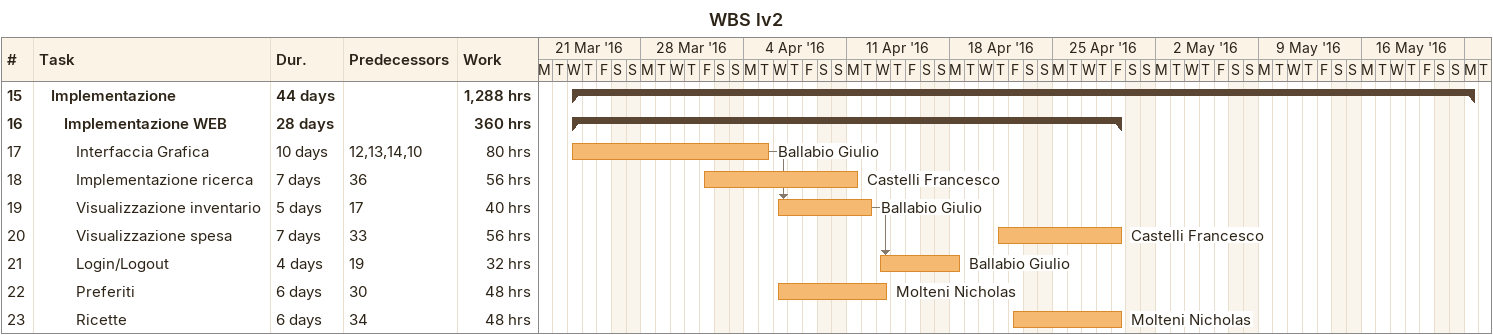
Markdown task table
WBS lv2

| ID | Level | Task | Duration | Start | Finish | Predecessors | Resources | Work (h) |
|---|---|---|---|---|---|---|---|---|
| 15 | 2 | **Implementazione** | 44d | 2016-03-23 | 2016-05-23 |  |  | 1288 |
| 16 | 3 | **Implementazione WEB** | 28d | 2016-03-23 | 2016-04-29 |  |  | 360 |
| 17 | 4 | Interfaccia Grafica | 10d | 2016-03-23 | 2016-04-05 | 12, 13, 14, 10 | Ballabio Giulio | 80 |
| 18 | 4 | Implementazione ricerca | 7d | 2016-04-01 | 2016-04-11 | 36 | Castelli Francesco | 56 |
| 19 | 4 | Visualizzazione inventario | 5d | 2016-04-06 | 2016-04-12 | 17 | Ballabio Giulio | 40 |
| 20 | 4 | Visualizzazione spesa | 7d | 2016-04-21 | 2016-04-29 | 33 | Castelli Francesco | 56 |
| 21 | 4 | Login/Logout | 4d | 2016-04-13 | 2016-04-18 | 19 | Ballabio Giulio | 32 |
| 22 | 4 | Preferiti | 6d | 2016-04-06 | 2016-04-13 | 30 | Molteni Nicholas | 48 |
| 23 | 4 | Ricette | 6d | 2016-04-22 | 2016-04-29 | 34 | Molteni Nicholas | 48 |
